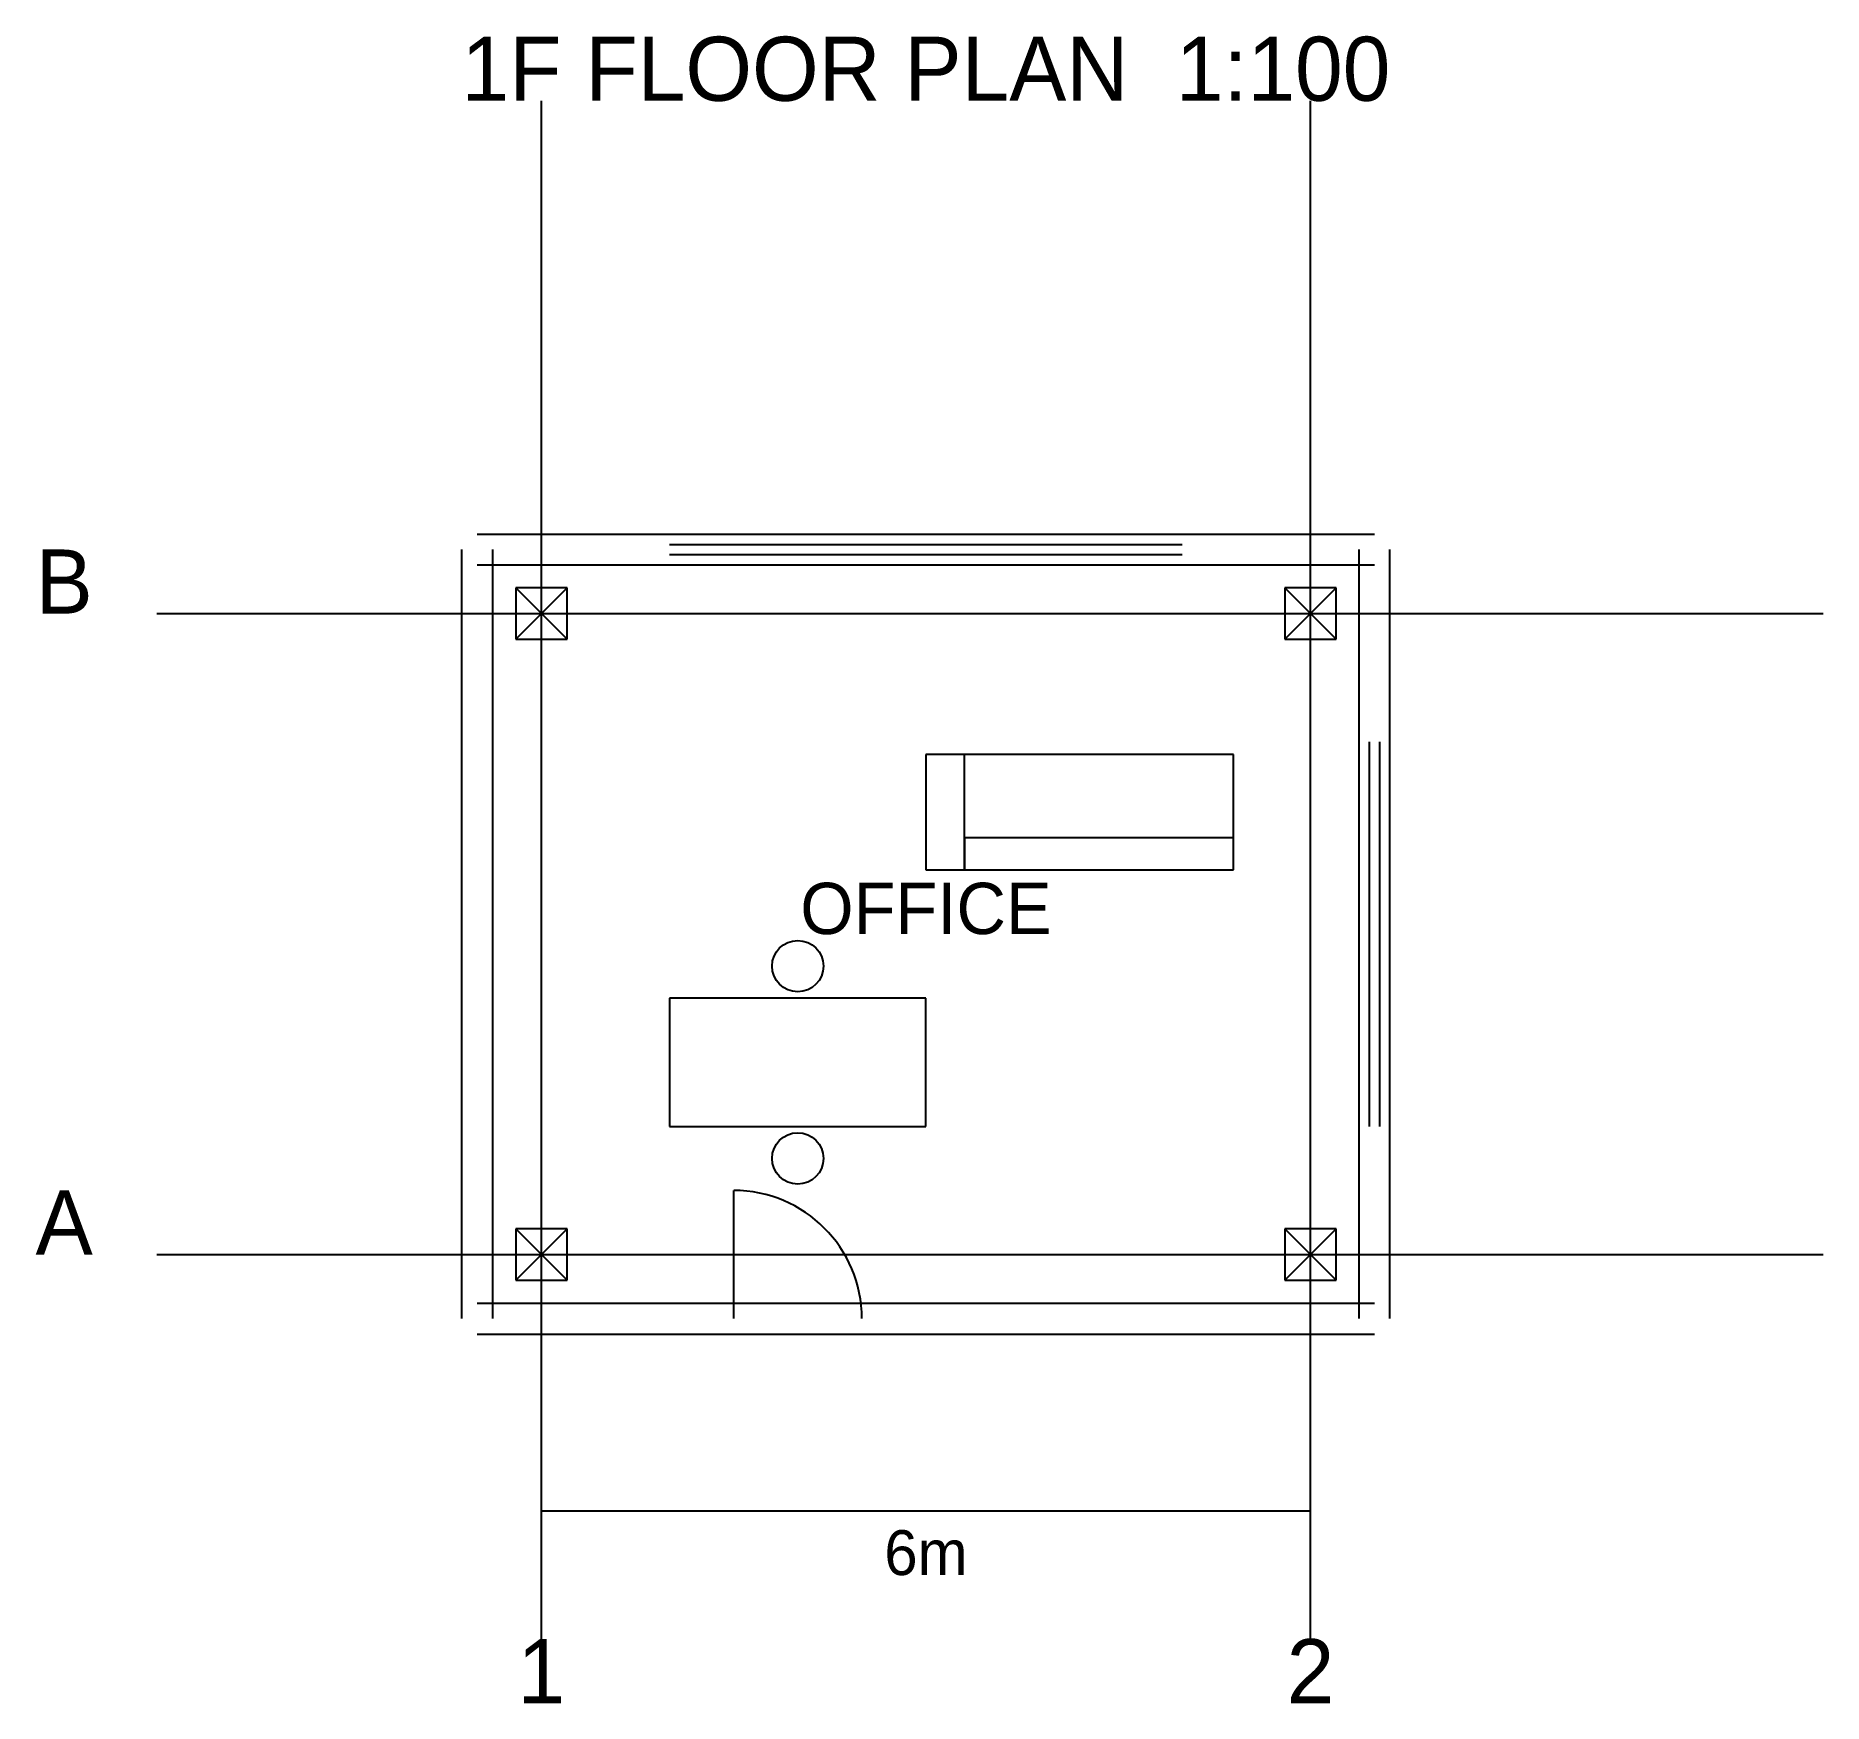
# Model space of a CAD drawing. Header units: metres. Extents: x -3.9 to 10, y -3.5 to 9.5.
import ezdxf
from ezdxf.enums import TextEntityAlignment as Align

# ---------------------------------------------------------------- set-up
doc = ezdxf.new("R2010")
doc.units = ezdxf.units.M
for name, color, linetype in [('BEAM', 3, 'CONTINUOUS'), ('COLUMN', 1, 'CONTINUOUS'), ('DIM', 5, 'CONTINUOUS'), ('DOOR', 3, 'CONTINUOUS'), ('FURN', 8, 'CONTINUOUS'), ('GRID', 5, 'CONTINUOUS'), ('ROOM', 4, 'CONTINUOUS'), ('WALL', 7, 'CONTINUOUS'), ('WINDOW', 4, 'CONTINUOUS')]:
    doc.layers.add(name, color=color, linetype=linetype)

msp = doc.modelspace()

# ---------------------------------------------------------------- linework, layer by layer
at = {"layer": 'BEAM'}
for p, q in [((0, 5), (6, 5)), ((0, 5), (6, 5)), ((0, 0), (0, 5)), ((0, 0), (0, 5)), ((6, 0), (6, 5)), ((6, 0), (6, 5)), ((0, 0), (6, 0)), ((0, 0), (6, 0))]:
    msp.add_line(p, q, dxfattribs=at)
at = {"layer": 'COLUMN'}
for p, q in [((0.2, 5.2), (-0.2, 5.2)), ((-0.2, 5.2), (-0.2, 4.8)), ((-0.2, 4.8), (0.2, 5.2)), ((0.2, 4.8), (-0.2, 5.2)), ((0.2, 4.8), (0.2, 5.2)), ((6.2, 5.2), (5.8, 5.2)), ((5.8, 5.2), (5.8, 4.8)), ((5.8, 4.8), (6.2, 5.2)), ((6.2, 4.8), (5.8, 5.2)), ((6.2, 4.8), (6.2, 5.2)), ((-0.2, 4.8), (0.2, 4.8)), ((5.8, 4.8), (6.2, 4.8)), ((0.2, 0.2), (-0.2, 0.2)), ((-0.2, 0.2), (-0.2, -0.2)), ((-0.2, -0.2), (0.2, 0.2)), ((0.2, -0.2), (-0.2, 0.2)), ((0.2, -0.2), (0.2, 0.2)), ((6.2, 0.2), (5.8, 0.2)), ((5.8, 0.2), (5.8, -0.2)), ((5.8, -0.2), (6.2, 0.2)), ((6.2, -0.2), (5.8, 0.2)), ((6.2, -0.2), (6.2, 0.2)), ((-0.2, -0.2), (0.2, -0.2)), ((5.8, -0.2), (6.2, -0.2))]:
    msp.add_line(p, q, dxfattribs=at)
at = {"layer": 'DIM'}
msp.add_line((0, -2), (6, -2), dxfattribs=at)
at = {"layer": 'DOOR'}
msp.add_line((1.5, -0.5), (1.5, 0.5), dxfattribs=at)
msp.add_arc((1.5, -0.5), 1, 0, 90, dxfattribs=at)
at = {"layer": 'FURN'}
for p, q in [((5.4, 3.9), (3, 3.9)), ((3, 3.9), (3, 3)), ((3.3, 3.9), (3, 3.9)), ((3, 3.9), (3, 3)), ((3.3, 3), (3.3, 3.9)), ((5.4, 3), (5.4, 3.9)), ((5.4, 3.25), (3.3, 3.25)), ((3.3, 3.25), (3.3, 3)), ((5.4, 3), (5.4, 3.25)), ((3, 3), (5.4, 3)), ((3, 3), (3.3, 3)), ((3.3, 3), (5.4, 3)), ((3, 2), (1, 2)), ((1, 2), (1, 1)), ((3, 1), (3, 2)), ((1, 1), (3, 1))]:
    msp.add_line(p, q, dxfattribs=at)
for centre in [(2, 2.25), (2, 0.75)]:
    msp.add_circle(centre, 0.2, dxfattribs=at)
at = {"layer": 'GRID'}
for p, q in [((0, -3), (0, 9)), ((6, -3), (6, 9)), ((-3, 5), (10, 5)), ((-3, 0), (10, 0))]:
    msp.add_line(p, q, dxfattribs=at)
at = {"layer": 'WALL'}
for p, q in [((-0.5, 5.62), (6.5, 5.62)), ((-0.62, -0.5), (-0.62, 5.5)), ((-0.38, -0.5), (-0.38, 5.5)), ((6.38, -0.5), (6.38, 5.5)), ((6.62, -0.5), (6.62, 5.5)), ((-0.5, 5.38), (6.5, 5.38)), ((-0.5, -0.38), (6.5, -0.38)), ((-0.5, -0.62), (6.5, -0.62))]:
    msp.add_line(p, q, dxfattribs=at)
at = {"layer": 'WINDOW'}
for p, q in [((1, 5.62), (5, 5.62)), ((1, 5.54), (5, 5.54)), ((1, 5.46), (5, 5.46)), ((1, 5.38), (5, 5.38)), ((6.38, 1), (6.38, 4)), ((6.46, 1), (6.46, 4)), ((6.54, 1), (6.54, 4)), ((6.62, 1), (6.62, 4))]:
    msp.add_line(p, q, dxfattribs=at)

# ---------------------------------------------------------------- texts
at = {"layer": 'DIM'}
for s, height, p in [('1F FLOOR PLAN  1:100', 0.5, (3, 9)), ('6m', 0.35, (3, -2.5))]:
    msp.add_text(s, height=height, dxfattribs=at).set_placement(p, align=Align.CENTER)
at = {"layer": 'GRID'}
for s, p in [('B', (-3.5, 5)), ('A', (-3.5, 0))]:
    msp.add_text(s, height=0.5, dxfattribs=at).set_placement(p, align=Align.RIGHT)
for s, p in [('1', (0, -3.5)), ('2', (6, -3.5))]:
    msp.add_text(s, height=0.5, dxfattribs=at).set_placement(p, align=Align.CENTER)
at = {"layer": 'ROOM'}
msp.add_text('OFFICE', height=0.4, dxfattribs=at).set_placement((3, 2.5), align=Align.CENTER)

doc.saveas('drawing.dxf')
